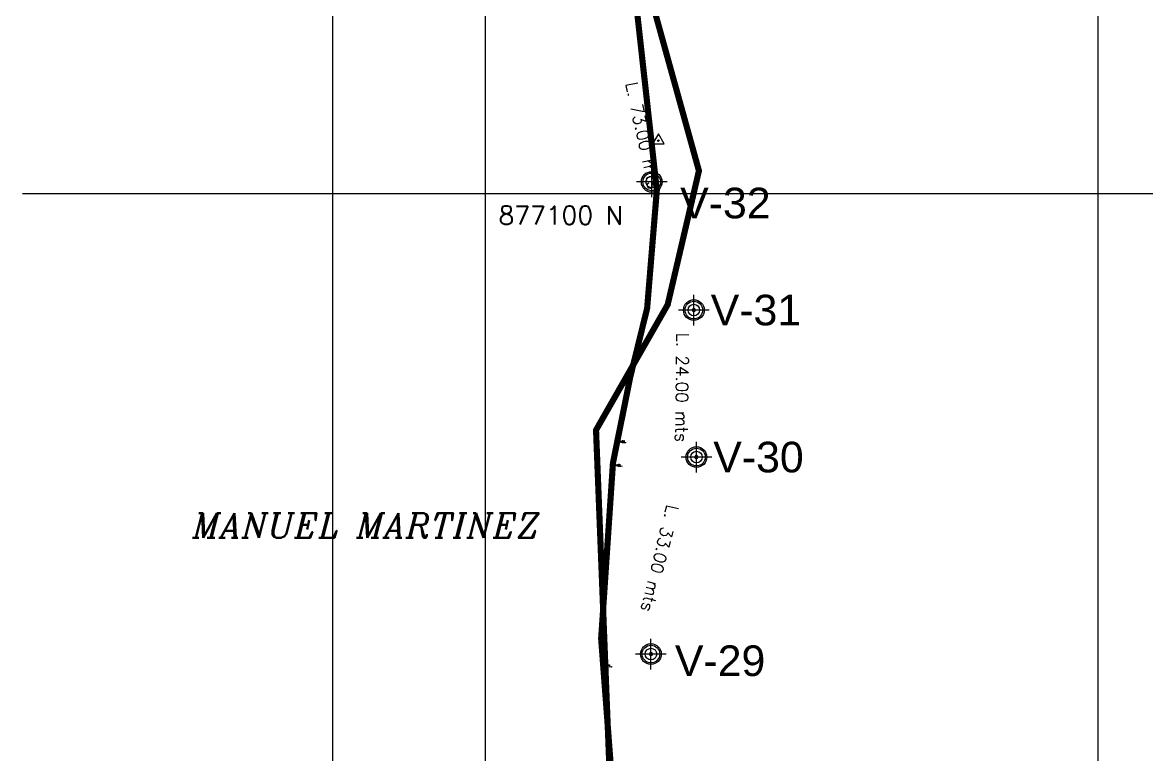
# Model space of a CAD drawing. Header units: metres. Extents: x 1097506 to 1098717, y 876450 to 877447.
# Drawn here: x 1097624.5 to 1097807.9, y 877008.5 to 877127.9 of the extents above; entities that cross this region are included whole.
import ezdxf

# ---------------------------------------------------------------- set-up
doc = ezdxf.new("R2010")
doc.units = ezdxf.units.M
doc.linetypes.add('DASHED2', pattern=[0.375, 0.25, -0.125])
for name, color, linetype in [('area', 6, 'Continuous'), ('COORD_LIN', 8, 'Continuous'), ('COORD_TXT', 8, 'Continuous'), ('DELTA', 2, 'Continuous'), ('Mojon 1', 30, 'Continuous'), ('Puntos', 7, 'Continuous'), ('RECTIFIED_296', 7, 'Continuous'), ('Texto', 7, 'Continuous')]:
    doc.layers.add(name, color=color, linetype=linetype)
doc.styles.add('Italic', font='italic.shx', dxfattribs={"height": 1, "bigfont": '@extfont2.shx'})
doc.styles.get("Standard").update_dxf_attribs({"font": 'simplex.shx', "width": 0.6})
doc.styles.add('TEXTO-S', font='arial.ttf')
doc.styles.add('Textos 1', font='simplex.shx', dxfattribs={"height": 2})

# ---------------------------------------------------------------- blocks, each defined once
blk = doc.blocks.new('STA')
blk.add_lwpolyline([(0, 1), (-0.87, -0.5), (0.87, -0.5)], close=True)
blk.add_circle((0, 0), 0.118)

msp = doc.modelspace()

# ---------------------------------------------------------------- linework, layer by layer
at = {"layer": 'area', "color": 7}
msp.add_lwpolyline([(1097675.133, 877446.351), (1098495.308, 877446.351), (1098495.308, 876661.52), (1097675.133, 876661.52)], close=True, dxfattribs=at)
at = {"layer": 'area', "color": 3, "linetype": 'DASHED2', "ltscale": 20, "const_width": 1, "elevation": 1569.486, "flags": 128}
msp.add_lwpolyline([(1098078.389, 877256.167), (1098170.441, 877207.768), (1098146.691, 877127.247), (1098134.479, 877064.423), (1098085.622, 877065.031), (1097920.236, 877125.226), (1097903.868, 877107.674), (1097888.325, 877095.088), (1097866.517, 877062.755), (1097845.312, 877004.494), (1097843.637, 876972.539), (1097836.8, 876952.682), (1097812.929, 876897.165), (1097757.071, 876906.012), (1097737.623, 876955.575), (1097729.91, 876971.069), (1097722.995, 876990.336), (1097720.716, 877003.302), (1097718.895, 877027.367), (1097720.823, 877056.049), (1097723.664, 877070.16), (1097726.398, 877081.286), (1097727.981, 877100.559), (1097723.99, 877136.607), (1097720.673, 877155.075), (1097745.001, 877199.948), (1097756.144, 877206.643), (1097781.008, 877214.245), (1097805.628, 877218.586), (1097913.29, 877249.457), (1097976.205, 877280.143), (1098031.743, 877218.462), (1098078.389, 877256.167)], close=True, dxfattribs=at)
at = {"layer": 'area', "color": 7, "elevation": 1539.364, "flags": 128}
msp.add_lwpolyline([(1097727.981, 877100.559), (1097727.147, 877101.908)], dxfattribs=at)
at = {"layer": 'COORD_LIN'}
for p, q in [((1097700, 876660.723), (1097700, 877446.351)), ((1097800, 876660.723), (1097800, 877446.351)), ((1097624.476, 877100), (1098400, 877100))]:
    msp.add_line(p, q, dxfattribs=at)
at = {"layer": 'Mojon 1', "flags": 128}
for points, elevation in [([(1097727.147, 877099.408), (1097727.147, 877104.408)], 1506.969), ([(1097729.647, 877101.908), (1097724.647, 877101.908)], 1506.969), ([(1097734.023, 877078.5), (1097734.023, 877083.5)], 2937.849), ([(1097736.523, 877081), (1097731.523, 877081)], 2937.849), ([(1097734.442, 877054.504), (1097734.442, 877059.504)], 2937.849), ([(1097736.942, 877057.004), (1097731.942, 877057.004)], 2937.849), ([(1097727.019, 877022.35), (1097727.019, 877027.35)], 2937.849), ([(1097729.519, 877024.85), (1097724.519, 877024.85)], 2937.849)]:
    msp.add_lwpolyline(points, dxfattribs=dict(at, elevation=elevation))
at = {"layer": 'Mojon 1'}
for centre, radius in [((1097727.147, 877101.908, 1506.969), 1.689), ((1097727.147, 877101.908, 1506.969), 1.439), ((1097727.147, 877101.908, 1506.969), 0.94), ((1097734.023, 877081, 2937.849), 1.689), ((1097734.023, 877081, 2937.849), 1.439), ((1097734.023, 877081, 2937.849), 0.94), ((1097734.023, 877081, 2937.849), 0.13), ((1097734.442, 877057.004, 2937.849), 1.689), ((1097734.442, 877057.004, 2937.849), 1.439), ((1097734.442, 877057.004, 2937.849), 0.94), ((1097734.442, 877057.004, 2937.849), 0.13), ((1097727.019, 877024.85, 2937.849), 1.689), ((1097727.019, 877024.85, 2937.849), 1.439), ((1097727.019, 877024.85, 2937.849), 0.94), ((1097727.019, 877024.85, 2937.849), 0.13)]:
    msp.add_circle(centre, radius, dxfattribs=at)
for centre, start, end in [((1097734.023, 877081, 2937.849), 90, 270), ((1097734.023, 877081, 2937.849), 270, 90), ((1097734.442, 877057.004, 2937.849), 90, 270), ((1097734.442, 877057.004, 2937.849), 270, 90), ((1097727.019, 877024.85, 2937.849), 90, 270), ((1097727.019, 877024.85, 2937.849), 270, 90)]:
    msp.add_arc(centre, 0.255, start, end, dxfattribs=at)
at = {"layer": 'Puntos'}
for centre in [(1097722.121, 877059.519, 1525.547), (1097721.456, 877055.655, 1524.38), (1097719.759, 877022.91, 1508.643)]:
    msp.add_circle(centre, 0.125, dxfattribs=at)
at = {"layer": 'RECTIFIED_296', "color": 6, "const_width": 1}
msp.add_lwpolyline([(1097810.251, 876898.446), (1097756.595, 876904.671), (1097720.542, 876998.663), (1097718.06, 877061.408), (1097729.748, 877081.876), (1097734.851, 877103.728), (1097720.727, 877154.648), (1097745.636, 877200.71), (1097774.31, 877210.464), (1097919.289, 877249.488)], dxfattribs=at)

# ---------------------------------------------------------------- block references
at = {"xscale": 1.093158106124324, "yscale": 1.093158106124324, "zscale": 1.093158106124324}
msp.add_blockref('STA', (1097728.242, 877108.656, 1537.555), dxfattribs=at)

# ---------------------------------------------------------------- texts
at = {"layer": 'COORD_TXT', "color": 7, "true_color": 0xf0f0f0, "style": 'Textos 1'}
msp.add_text('877100 N', height=3, dxfattribs=at).set_placement((1097702.153, 877094.964))
at = {"layer": 'DELTA', "color": 7, "linetype": 'ByBlock', "true_color": 0xf0f0f0, "char_height": 5, "attachment_point": 1, "style": 'TEXTO-S'}
for s, insert in [('V-32', (1097731.791, 877100.966, 2937.849)), ('V-31', (1097736.773, 877083.5, 2937.849)), ('V-30', (1097737.192, 877059.504, 2937.849)), ('V-29', (1097730.93, 877026.264, 4446.492))]:
    msp.add_mtext(s, dxfattribs=dict(at, insert=insert))
at = {"layer": 'Puntos', "char_height": 0.1}
for s, insert, attachment_point in [('cerco actual', (1097722.325, 877059.419, 1525.547), 1), ('100008', (1097722.325, 877059.619, 1525.547), 7), ('1525.55', (1097722.496, 877059.519, 1525.547), 5), ('cerco actual1', (1097721.66, 877055.555, 1524.38), 1), ('100001', (1097721.66, 877055.755, 1524.38), 7), ('1524.38', (1097721.831, 877055.655, 1524.38), 5), ('cerco actual2', (1097719.961, 877022.81, 1508.643), 1), ('100002', (1097719.961, 877023.01, 1508.643), 7), ('1508.64', (1097720.134, 877022.91, 1508.643), 5)]:
    msp.add_mtext(s, dxfattribs=dict(at, insert=insert, attachment_point=attachment_point))
at = {"layer": 'Texto', "color": 7, "true_color": 0xf0f0f0}
for s, rotation, p in [('L. 73.00 mts', 282.3062, (1097722.848, 877117.962, 1421.201)), ('L. 24.00 mts', 269.29238, (1097731.208, 877077.288, 1421.201)), ('L. 33.00 mts', 256.10032, (1097729.638, 877049.348, 1421.201))]:
    msp.add_text(s, height=2, rotation=rotation, dxfattribs=at).set_placement(p)
at = {"layer": 'Texto', "color": 7, "true_color": 0xf0f0f0, "style": 'Italic'}
msp.add_text('MANUEL MARTINEZ', height=4, dxfattribs=at).set_placement((1097652.235, 877043.823, 2937.849))

doc.saveas('drawing.dxf')
